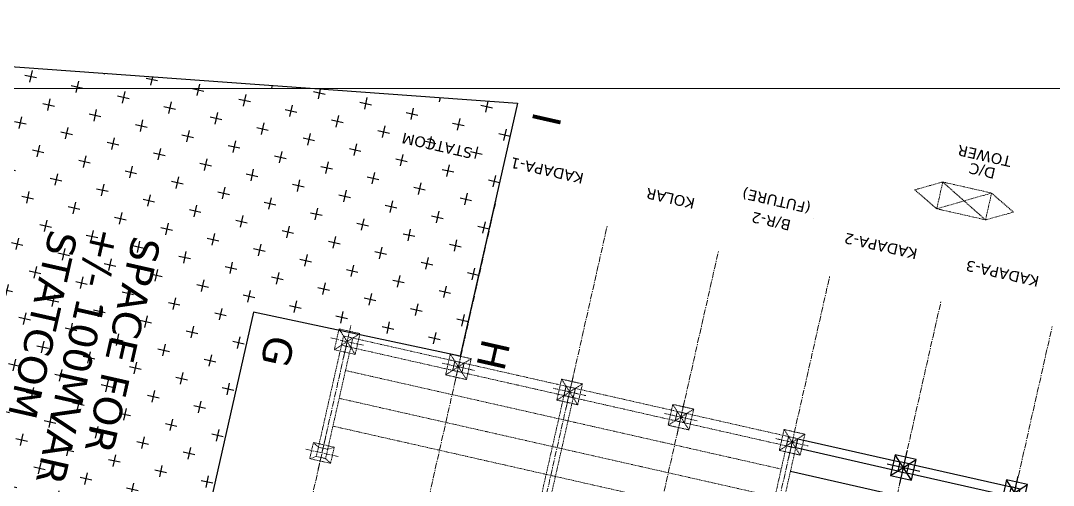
# Model space of a CAD drawing. Header units: metres. Extents: x 166708 to 226832, y 1503833 to 1555994.
# Drawn here: x 222307.4 to 222524.7, y 1554616.5 to 1554714.3 of the extents above; entities that cross this region are included whole.
import ezdxf

# ---------------------------------------------------------------- set-up
doc = ezdxf.new("R2010")
doc.units = ezdxf.units.M
doc.header["$MEASUREMENT"] = 0
doc.linetypes.add('CENTER', pattern=[2, 1.25, -0.25, 0.25, -0.25])
doc.linetypes.add('HIDDEN', pattern=[0.375, 0.25, -0.125])
for name, color, linetype in [('Details', 7, 'Continuous'), ('E-LAY-DIM', 7, 'Continuous'), ('E-LAY-FENC', 7, 'FENCELINE1'), ('E-LAY-ROAD', 7, 'Continuous'), ('GRID', 8, 'Continuous'), ('TXT', 222, 'Continuous')]:
    doc.layers.add(name, color=color, linetype=linetype)
for name, color, linetype, lineweight in [('E-LAY-CNTRL', 1, 'CENTER', 0), ('E-LAY-EXIST', 8, 'HIDDEN', 0), ('Revised Grid', 7, 'Continuous', 0)]:
    doc.layers.add(name, color=color, linetype=linetype, lineweight=lineweight)
doc.styles.get("Standard").update_dxf_attribs({"font": 'arial.ttf'})
doc.styles.add('STYLE1', font='verdana.ttf')
doc.linetypes.add('FENCELINE1', pattern='A,0.25,-0.1,[133,ltypeshp.shx,S=0.1,R=0,X=-0.1,Y=0],-0.1,1', length=1.45)

# ---------------------------------------------------------------- blocks, each defined once
blk = doc.blocks.new('400 kV TOWER-4.5x4.5')
for points in [[(-2250, -2250), (2250, -2250), (2250, 2250), (-2250, 2250)], [(-1000, -1000), (1000, -1000), (1000, 1000), (-1000, 1000)], [(-100, -100), (100, -100), (100, 100), (-100, 100)]]:
    blk.add_lwpolyline(points, close=True)
for points in [[(2250, 2250), (-2250, -2250)], [(-2250, 2250), (2250, -2250)]]:
    blk.add_lwpolyline(points)

msp = doc.modelspace()

# ---------------------------------------------------------------- hatches: boundary and pattern name
at = {"layer": 'E-LAY-DIM'}
h = msp.add_hatch(dxfattribs=at)
h.set_pattern_fill('CROSS', color=2, scale=20, angle=-102.7460156)
h.set_pattern_definition([(257.254, (221611.7076, 1555107.742), (3.77364, -5.979936), [2.5, -7.5]), (347.254, (221610.2127, 1555106.7983), (5.979936, 3.77364), [2.5, -7.5])])
h.paths.add_polyline_path([(222338.73649, 1554574.81845), (222270.46145, 1554590.26252), (222296.4662, 1554705.2241), (222411.94428, 1554696.89067), (222399.90195, 1554643.65403), (222356.41153, 1554652.95614)])

# ---------------------------------------------------------------- linework, layer by layer
at = {"layer": 'E-LAY-CNTRL', "color": 4}
for p, q in [((222367.2933, 1554499.03511, -0.36393), (222407.40934, 1554676.37981, -0.36393)), ((222390.70188, 1554493.74, -0.36393), (222430.81793, 1554671.0847, -0.36393)), ((222414.11047, 1554488.44489, -0.36393), (222454.22651, 1554665.78959, -0.36393)), ((222437.51905, 1554483.14978, -0.36393), (222477.63509, 1554660.49448, -0.36393)), ((222460.92763, 1554477.85467, -0.36393), (222501.04368, 1554655.19937, -0.36393)), ((222471.89271, 1554417.54939, -0.36393), (222524.45226, 1554649.90426, -0.36393)), ((222343.88471, 1554504.33023, -0.36393), (222376.09655, 1554646.73205, -0.36393))]:
    msp.add_line(p, q, dxfattribs=at)
at = {"layer": 'E-LAY-CNTRL'}
for points in [[(222372.66249, 1554647.50885), (222379.53061, 1554645.95526)], [(222370.02464, 1554619.88941), (222371.57823, 1554626.75753)], [(222367.36738, 1554624.10027), (222374.2355, 1554622.54667)]]:
    msp.add_lwpolyline(points, dxfattribs=at)
at = {"layer": 'E-LAY-EXIST'}
for p, q in [((222501.42873, 1554680.31954), (222495.5254, 1554678.67971, 0.54589)), ((222510.42811, 1554672.36155), (222501.42873, 1554680.31954)), ((222495.5254, 1554678.67971, 0.54589), (222500.15429, 1554674.68553)), ((222511.70255, 1554677.99557), (222500.15429, 1554674.68553)), ((222511.70255, 1554677.99557), (222516.32539, 1554673.97467, 0.54589)), ((222516.32539, 1554673.97467, 0.54589), (222510.42811, 1554672.36155))]:
    msp.add_line(p, q, dxfattribs=at)
at = {"layer": 'E-LAY-EXIST', "color": 4}
for p, q in [((222375.74813, 1554640.65928), (222467.43174, 1554619.92007)), ((222374.42435, 1554634.80713), (222466.10796, 1554614.06792)), ((222373.10057, 1554628.95499), (222464.78419, 1554608.21577))]:
    msp.add_line(p, q, dxfattribs=at)
at = {"layer": 'E-LAY-EXIST'}
msp.add_lwpolyline([(222511.70255, 1554677.99557), (222510.42811, 1554672.36155), (222500.15429, 1554674.68553), (222501.42873, 1554680.31954)], close=True, dxfattribs=at)
at = {"layer": 'E-LAY-EXIST', "color": 4}
for points in [[(222378.78752, 1554648.43019), (222374.39841, 1554649.42302), (222373.40558, 1554645.03391), (222377.79469, 1554644.04108)], [(222377.29253, 1554647.48678), (222375.34182, 1554647.92804), (222374.90056, 1554645.97732), (222376.85128, 1554645.53607)], [(222376.21615, 1554646.80753), (222376.02107, 1554646.85165), (222375.97695, 1554646.65658), (222376.17202, 1554646.61245)], [(222398.7504, 1554642.63293), (222398.30914, 1554640.68221), (222376.85128, 1554645.53607), (222377.29253, 1554647.48678)], [(222376.85128, 1554645.53607), (222371.99742, 1554624.0782), (222370.04671, 1554624.51946), (222374.90056, 1554645.97732)], [(222422.15899, 1554637.33782), (222421.71773, 1554635.3871), (222400.25986, 1554640.24096), (222400.70112, 1554642.19167)], [(222445.56757, 1554632.04271), (222445.12631, 1554630.09199), (222423.66844, 1554634.94584), (222424.1097, 1554636.89656)], [(222423.66844, 1554634.94584), (222418.81459, 1554613.48798), (222416.86388, 1554613.92924), (222421.71773, 1554635.3871)], [(222468.97616, 1554626.7476), (222468.5349, 1554624.79688), (222447.07703, 1554629.65073), (222447.51829, 1554631.60145)], [(222373.38209, 1554624.53393), (222368.99298, 1554625.52676), (222368.22078, 1554622.11301), (222372.60989, 1554621.12018)], [(222470.48561, 1554624.35562), (222465.63176, 1554602.89775), (222463.68104, 1554603.33901), (222468.5349, 1554624.79688)], [(222371.99742, 1554624.0782), (222370.04671, 1554624.51946), (222369.60545, 1554622.56874), (222371.55616, 1554622.12748)]]:
    msp.add_lwpolyline(points, close=True, dxfattribs=at)
for points in [[(222377.79469, 1554644.04108), (222374.39841, 1554649.42302)], [(222375.31975, 1554643.29799), (222376.87334, 1554650.16611)], [(222373.40558, 1554645.03391), (222378.78752, 1554648.43019)], [(222398.72833, 1554638.00288), (222400.28193, 1554644.871)], [(222396.07107, 1554642.21374), (222402.93919, 1554640.66014)], [(222422.13692, 1554632.70777), (222423.69051, 1554639.57589)], [(222419.47965, 1554636.91863), (222426.34778, 1554635.36503)], [(222445.5455, 1554627.41266), (222447.0991, 1554634.28078)], [(222442.88824, 1554631.62352), (222449.75636, 1554630.06992)], [(222370.04671, 1554624.51946), (222368.99298, 1554625.52676)], [(222466.29682, 1554626.32841), (222473.16494, 1554624.77481)], [(222468.95409, 1554622.11755), (222469.73088, 1554625.55161)], [(222371.99742, 1554624.0782), (222373.38209, 1554624.53393)], [(222368.22078, 1554622.11301), (222369.60545, 1554622.56874)], [(222371.55616, 1554622.12748), (222372.60989, 1554621.12018)]]:
    msp.add_lwpolyline(points, dxfattribs=at)
at = {"layer": 'E-LAY-FENC', "color": 4, "linetype": 'Continuous', "ltscale": 5, "elevation": -0.36393}
msp.add_lwpolyline([(222338.73649, 1554574.81845), (222270.46145, 1554590.26252), (222296.4662, 1554705.2241), (222411.94428, 1554696.89067), (222399.90195, 1554643.65403), (222356.41153, 1554652.95614), (222338.73649, 1554574.81845)], dxfattribs=at)
at = {"layer": 'E-LAY-ROAD', "ltscale": 0.09}
msp.add_line((222474.24151, 1554672.72088, -0.36393), (222474.24114, 1554672.71924, -0.36393), dxfattribs=at)
at = {"layer": 'E-LAY-ROAD', "ltscale": 2500}
msp.add_line((222469.38246, 1554619.47881), (222561.06607, 1554598.7396), dxfattribs=at)
for points in [[(222492.38474, 1554621.45249), (222491.94348, 1554619.50177), (222470.48561, 1554624.35562), (222470.92687, 1554626.30634)], [(222515.79332, 1554616.15738), (222515.35206, 1554614.20666), (222493.8942, 1554619.06051), (222494.33545, 1554621.01123)]]:
    msp.add_lwpolyline(points, close=True, dxfattribs=at)
for points in [[(222492.36267, 1554616.82244), (222493.91626, 1554623.69056)], [(222489.70541, 1554621.0333), (222496.57353, 1554619.4797)], [(222515.77125, 1554611.52733), (222517.32485, 1554618.39545)]]:
    msp.add_lwpolyline(points, dxfattribs=at)
at = {"layer": 'GRID', "linetype": 'Continuous', "lineweight": 0}
msp.add_line((219000, 1554700), (223919.5, 1554700), dxfattribs=at)
at = {"layer": 'Revised Grid', "color": 252, "linetype": 'Continuous'}
msp.add_line((219000, 1554700), (224126.18698, 1554700), dxfattribs=at)

# ---------------------------------------------------------------- block references
at = {"layer": 'E-LAY-EXIST', "color": 4, "xscale": 0.0009999999965821884, "yscale": 0.0009999999965821884, "zscale": 0.0009999999965821884, "rotation": 167.2539837020024}
for p in [(222399.50513, 1554641.43694), (222422.91372, 1554636.14183), (222446.3223, 1554630.84672), (222469.73088, 1554625.55161)]:
    msp.add_blockref('400 kV TOWER-4.5x4.5', p, dxfattribs=at)
at = {"layer": 'E-LAY-ROAD', "ltscale": 2500, "xscale": 0.0009999999965821884, "yscale": 0.0009999999965821884, "zscale": 0.0009999999965821884, "rotation": 167.2539837020024}
for p in [(222493.13947, 1554620.2565), (222516.54805, 1554614.96139)]:
    msp.add_blockref('400 kV TOWER-4.5x4.5', p, dxfattribs=at)

# ---------------------------------------------------------------- texts
at = {"layer": 'Details', "color": 0, "linetype": 'Continuous'}
msp.add_text('B.T. Road Kadiri to Rayachoti', height=42, rotation=330.1158044, dxfattribs=at).set_placement((222339.26069, 1554927.61846))
at = {"layer": 'E-LAY-EXIST', "color": 4, "style": 'STYLE1'}
msp.add_text('H', height=6, rotation=257.2539797, dxfattribs=at).set_placement((222404.59843, 1554647.62885, -0.36393))
at = {"layer": 'E-LAY-ROAD', "ltscale": 2500, "style": 'STYLE1'}
for s, p in [('KADAPA-2', (222496.26601, 1554666.22807, -0.3637)), ('KADAPA-3', (222521.86915, 1554660.43654, -0.3637))]:
    msp.add_text(s, height=2.25, rotation=167.2539837, dxfattribs=at).set_placement(p)
at = {"layer": 'TXT', "linetype": 'Continuous', "style": 'STYLE1'}
for s, p in [('I', (222415.40909, 1554695.35081, -0.36393)), ('STATCOM', (222313.57729, 1554670.55049, -0.35861)), ('+/- 100MVAR', (222322.71303, 1554671.1229, -0.35861)), ('SPACE FOR', (222331.07192, 1554669.23209, -0.35861)), ('G', (222359.25638, 1554648.43944, -0.36393))]:
    msp.add_text(s, height=6, rotation=257.2539797, dxfattribs=at).set_placement(p)
at = {"layer": 'TXT', "color": 0, "style": 'STYLE1'}
for s, p in [('STATCOM', (222402.63167, 1554687.40851, -0.3637)), ('KADAPA-1', (222426.04026, 1554682.1134, -0.3637)), ('KOLAR', (222449.44884, 1554676.81829, -0.3637))]:
    msp.add_text(s, height=2.25, rotation=167.2539837, dxfattribs=at).set_placement(p)
at = {"layer": 'TXT', "style": 'STYLE1'}
for s, p in [('TOWER', (222516.01663, 1554685.64751, 0.00023)), ('D/C', (222512.69937, 1554683.15409, 0.00023)), ('(FUTURE)', (222473.83174, 1554675.83042, -0.3637)), ('B/R-2', (222469.62895, 1554672.25347, -0.3637))]:
    msp.add_text(s, height=2.25, rotation=167.2539837, dxfattribs=at).set_placement(p)

doc.saveas('drawing.dxf')
